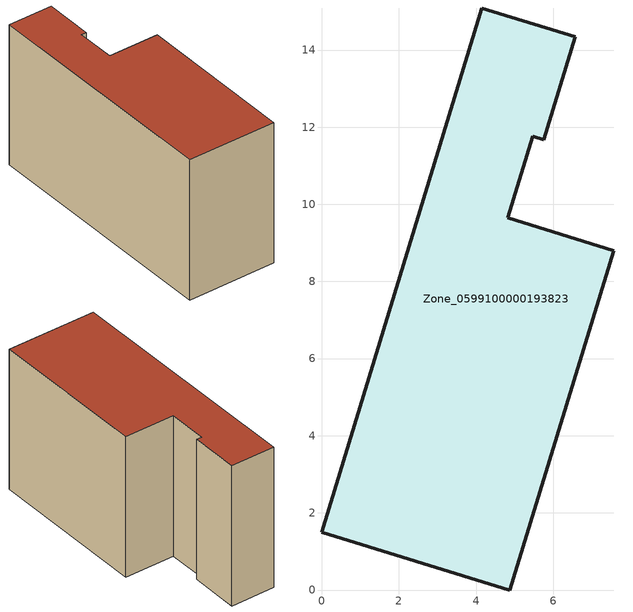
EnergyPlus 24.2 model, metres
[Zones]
Zone_0599100000193823
 floor ground (C_G): 0,1.5 4.15,15.09 6.57,14.35 5.75,11.68 5.47,11.77 4.82,9.65 7.57,8.8 4.87,0 z0
 wall outside (C_F): 4.15,15.09 0,1.5 4.87,0 7.57,8.8 4.82,9.65 5.47,11.77 5.75,11.68 6.57,14.35 4.15,15.09 z0:8.25
 roof outside (C_R): 5.75,11.68 6.57,14.35 4.15,15.09 0,1.5 4.87,0 7.57,8.8 4.82,9.65 5.47,11.77 z8.25
[BUILDING]
Pand.0599100000193823: North Axis=0; Terrain=City; Loads Convergence Tolerance Value=0.04; Temperature Convergence Tolerance Value=0.4; Solar Distribution=FullExterior; Maximum Number of Warmup Days=25; Minimum Number of Warmup Days=1
[Site:Location]
Rotterdam.The.Hague.AP_ZH_NLD Design_Conditions: Latitude=51.96; Longitude=4.45; Time Zone=1; Elevation=-4.5
[SITE:GROUNDTEMPERATURE:BUILDINGSURFACE]
18, 18, 18, 18, 18, 18, 18, 18, 18, 18, 18, 18
[MATERIAL] Thermal Absorptance=0.9; Solar Absorptance=0.7; Visible Absorptance=0.7
Name | Roughness | Thickness | Conductivity | Density | Specific Heat
G.TI.1975-1991 | MediumSmooth | 0.15 | 0.288461 | 540 | 1210
F.TI.1975-1991 | Rough | 0.3 | 0.230769 | 1920 | 840
R.TI.1975-1991 | MediumRough | 0.2 | 0.153846 | 1500 | 1000
[CONSTRUCTION]
C_G: G.TI.1975-1991
C_F: F.TI.1975-1991
C_R: R.TI.1975-1991
[ZONE]
Zone_0599100000193823: Type=1; Multiplier=1; Ceiling Height=Autocalculate; Volume=Autocalculate; Floor Area=autocalculate; Part of Total Floor Area=Yes
[ZONEINFILTRATION:DESIGNFLOWRATE]
Infil_Zone_0599100000193823: Zone or ZoneList or Space or SpaceList=Zone_0599100000193823; Schedule=AlwaysOn; Design Flow Rate Calculation Method=Flow/Area; Flow Rate per Floor Area=0.003; Constant Term Coefficient=1; Temperature Term Coefficient=0; Velocity Term Coefficient=0; Velocity Squared Term Coefficient=0
[HVACTEMPLATE:ZONE:IDEALLOADSAIRSYSTEM]
Zone_0599100000193823: Maximum Heating Supply Air Temperature=50; Minimum Cooling Supply Air Temperature=13; Maximum Heating Supply Air Humidity Ratio=0.0156; Minimum Cooling Supply Air Humidity Ratio=0.0077; Heating Limit=NoLimit; Cooling Limit=NoLimit; Dehumidification Control Type=ConstantSensibleHeatRatio; Cooling Sensible Heat Ratio=0.7; Dehumidification Setpoint=60; Humidification Control Type=None; Humidification Setpoint=30; Outdoor Air Method=None; Outdoor Air Flow Rate per Person=0.00944; Outdoor Air Flow Rate per Zone Floor Area=0; Outdoor Air Flow Rate per Zone=0; Demand Controlled Ventilation Type=None; Outdoor Air Economizer Type=NoEconomizer; Heat Recovery Type=None; Sensible Heat Recovery Effectiveness=0.7; Latent Heat Recovery Effectiveness=0.65
[ZONECONTROL:THERMOSTAT]
ThermostatControl_Zone_0599100000193823: Zone or ZoneList=Zone_0599100000193823; Control Type Schedule=DualSetpointControlType; Control 1=Thermostat_Zone_0599100000193823; Temperature Difference Between Cutout And Setpoint=0
[THERMOSTATSETPOINT:DUALSETPOINT]
Thermostat_Zone_0599100000193823: Heating Setpoint Temperature Schedule=HeatingSetpoint_Zone_0599100000193823; Cooling Setpoint Temperature Schedule=CoolingSetpoint_Zone_0599100000193823
[SCHEDULE:COMPACT]
HeatingSetpoint_Zone_0599100000193823: Through: 12/31, For: AllDays, Until: 24:00, 21
CoolingSetpoint_Zone_0599100000193823: Through: 12/31, For: AllDays, Until: 24:00, 24
DualSetpointControlType: Through: 12/31, For: AllDays, Until: 24:00, 4
AlwaysOn: Through: 12/31, For: AllDays, Until: 24:00, 1
